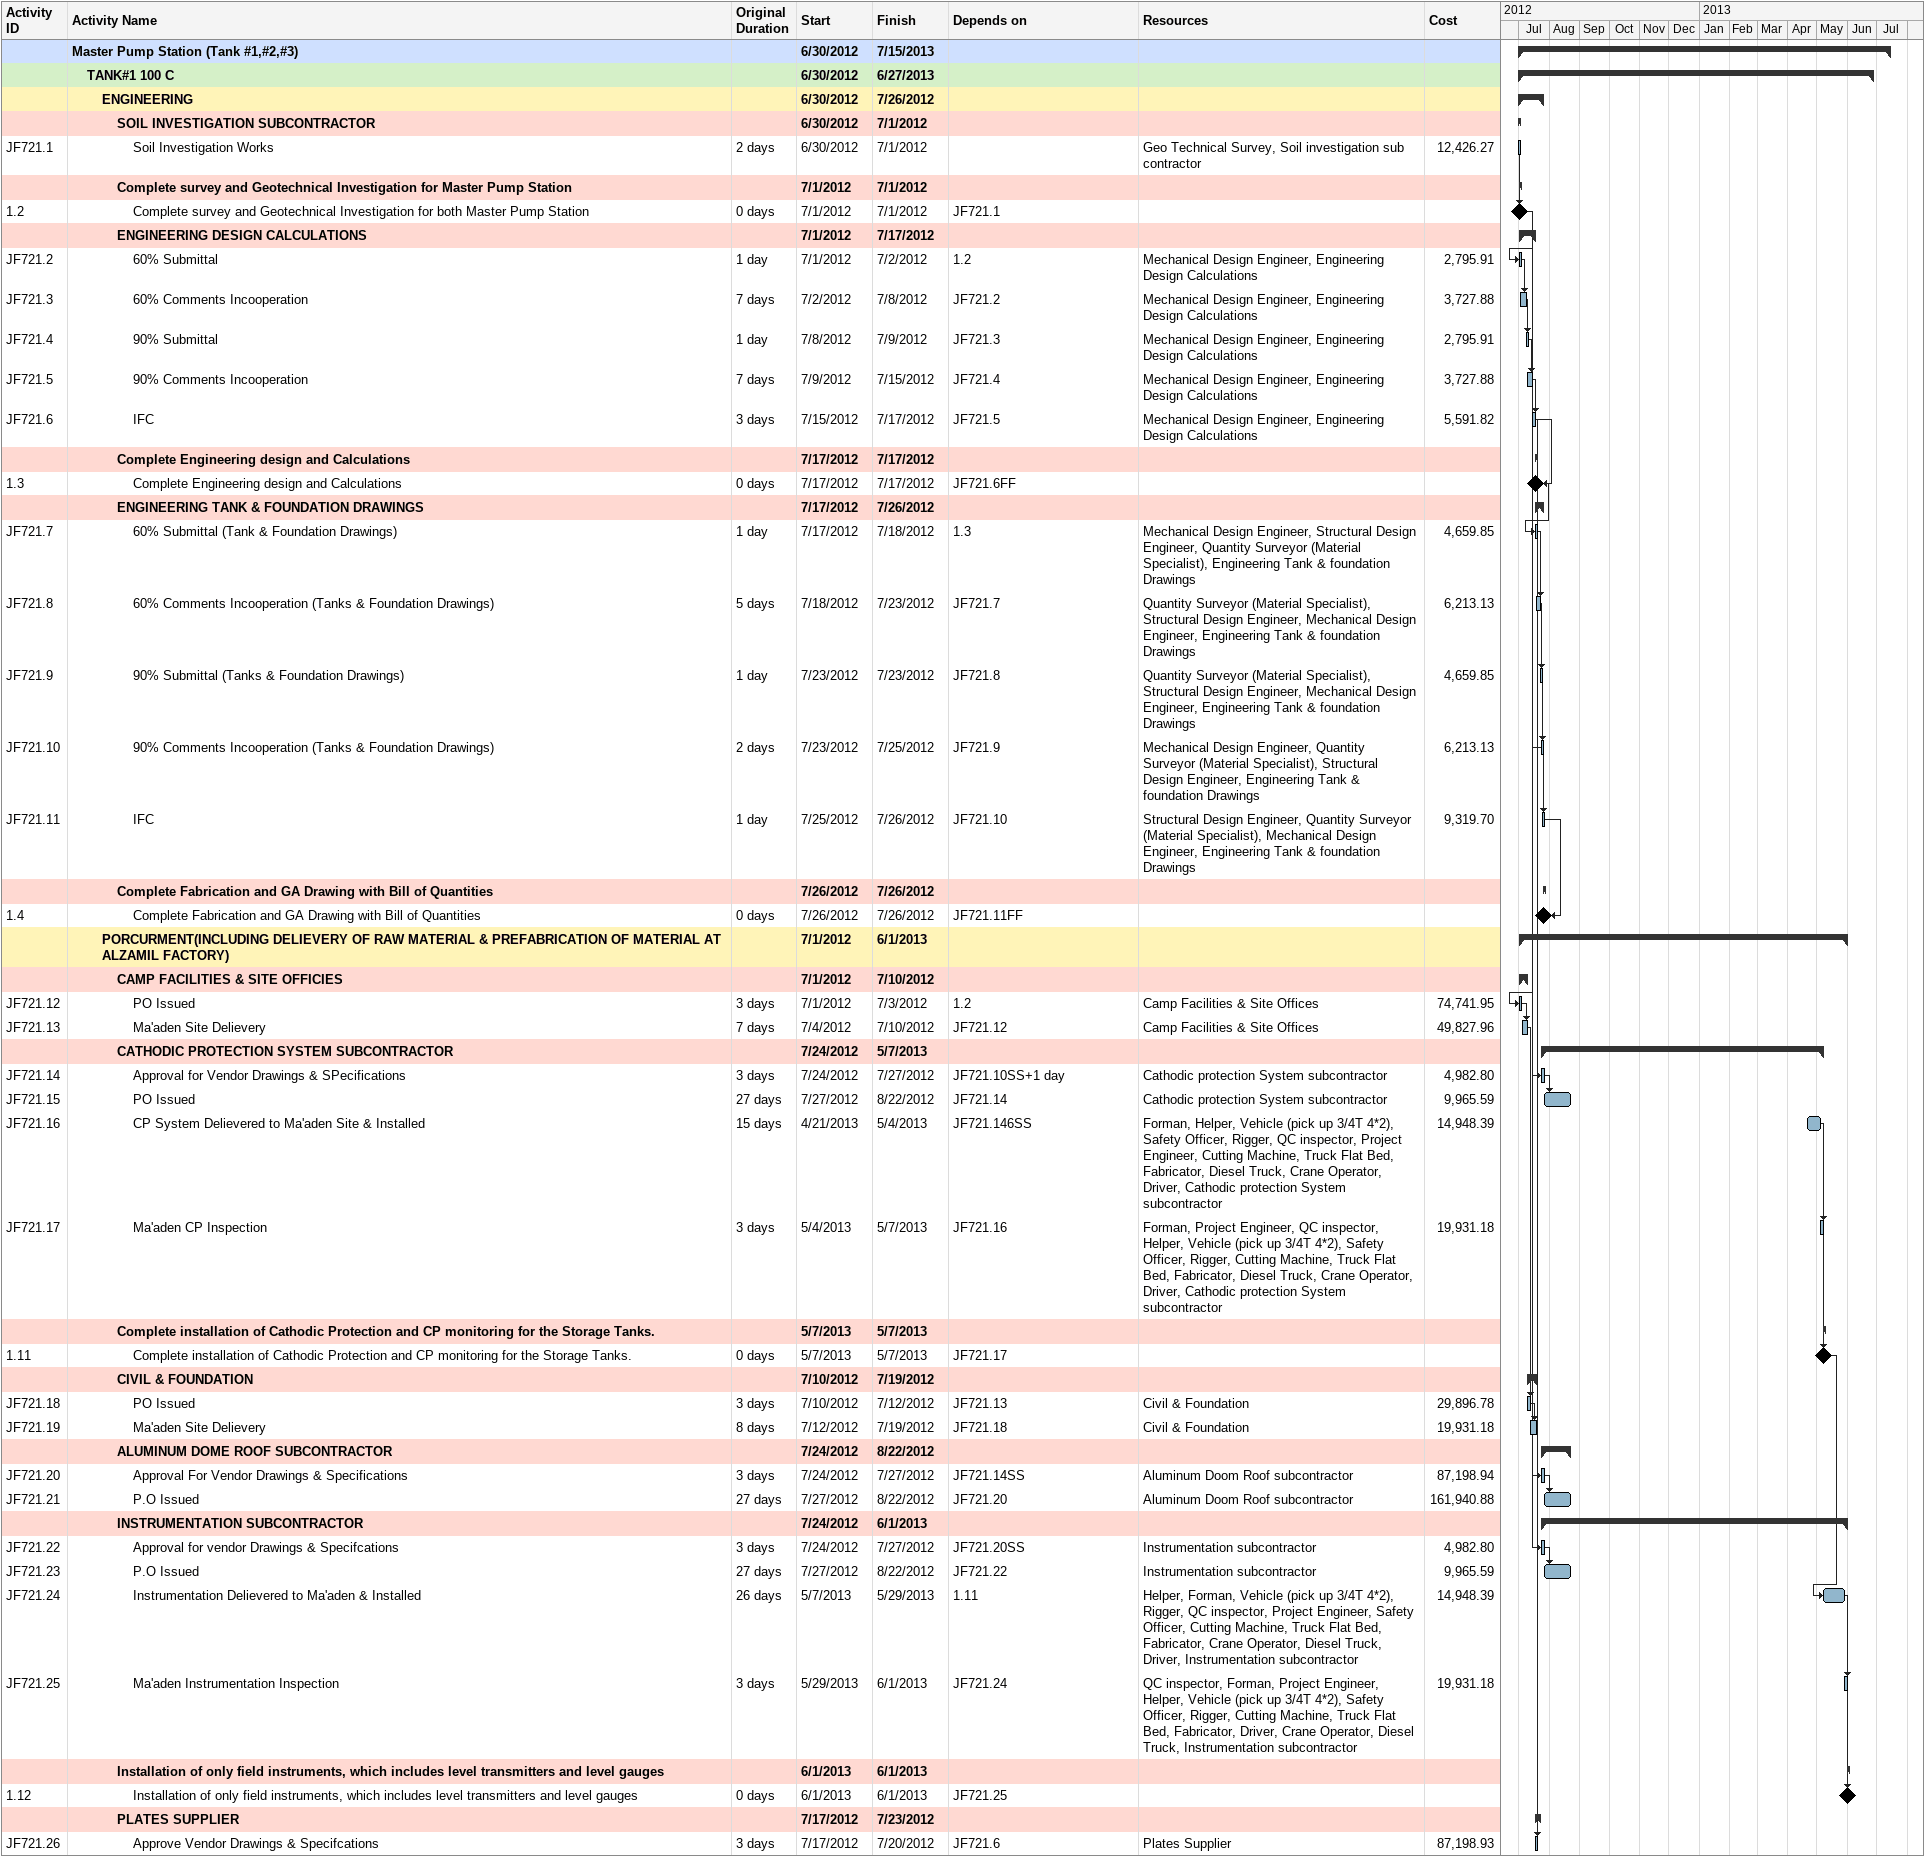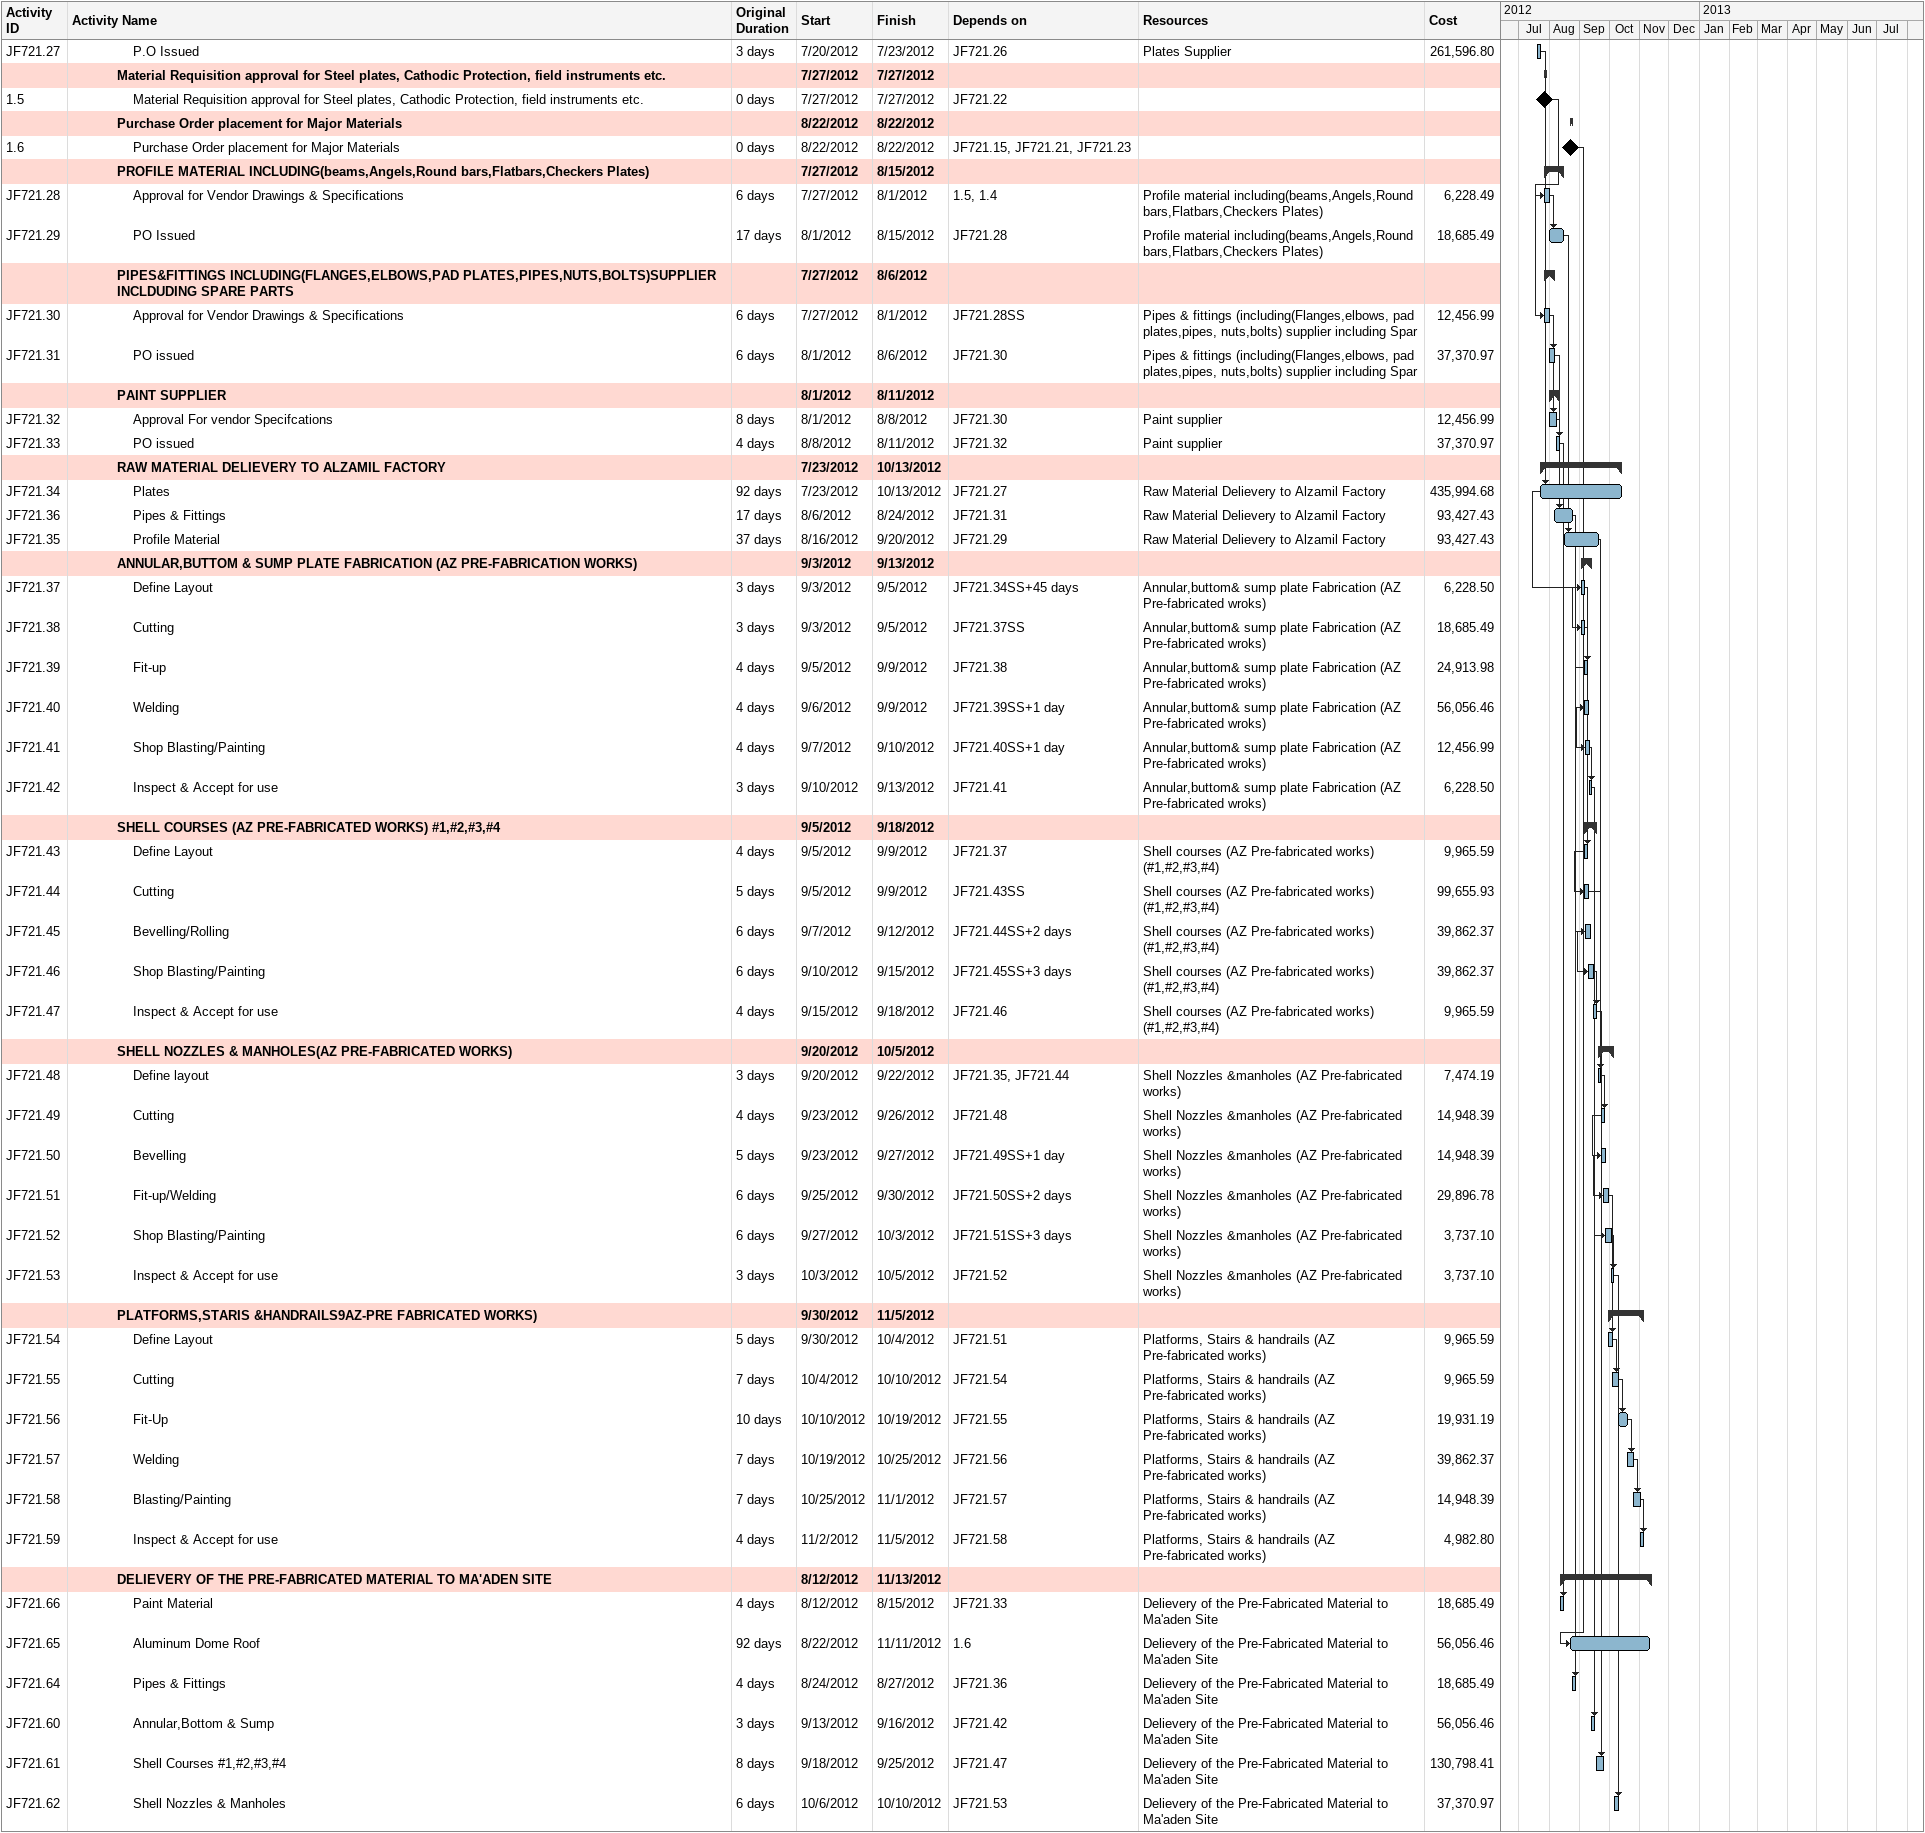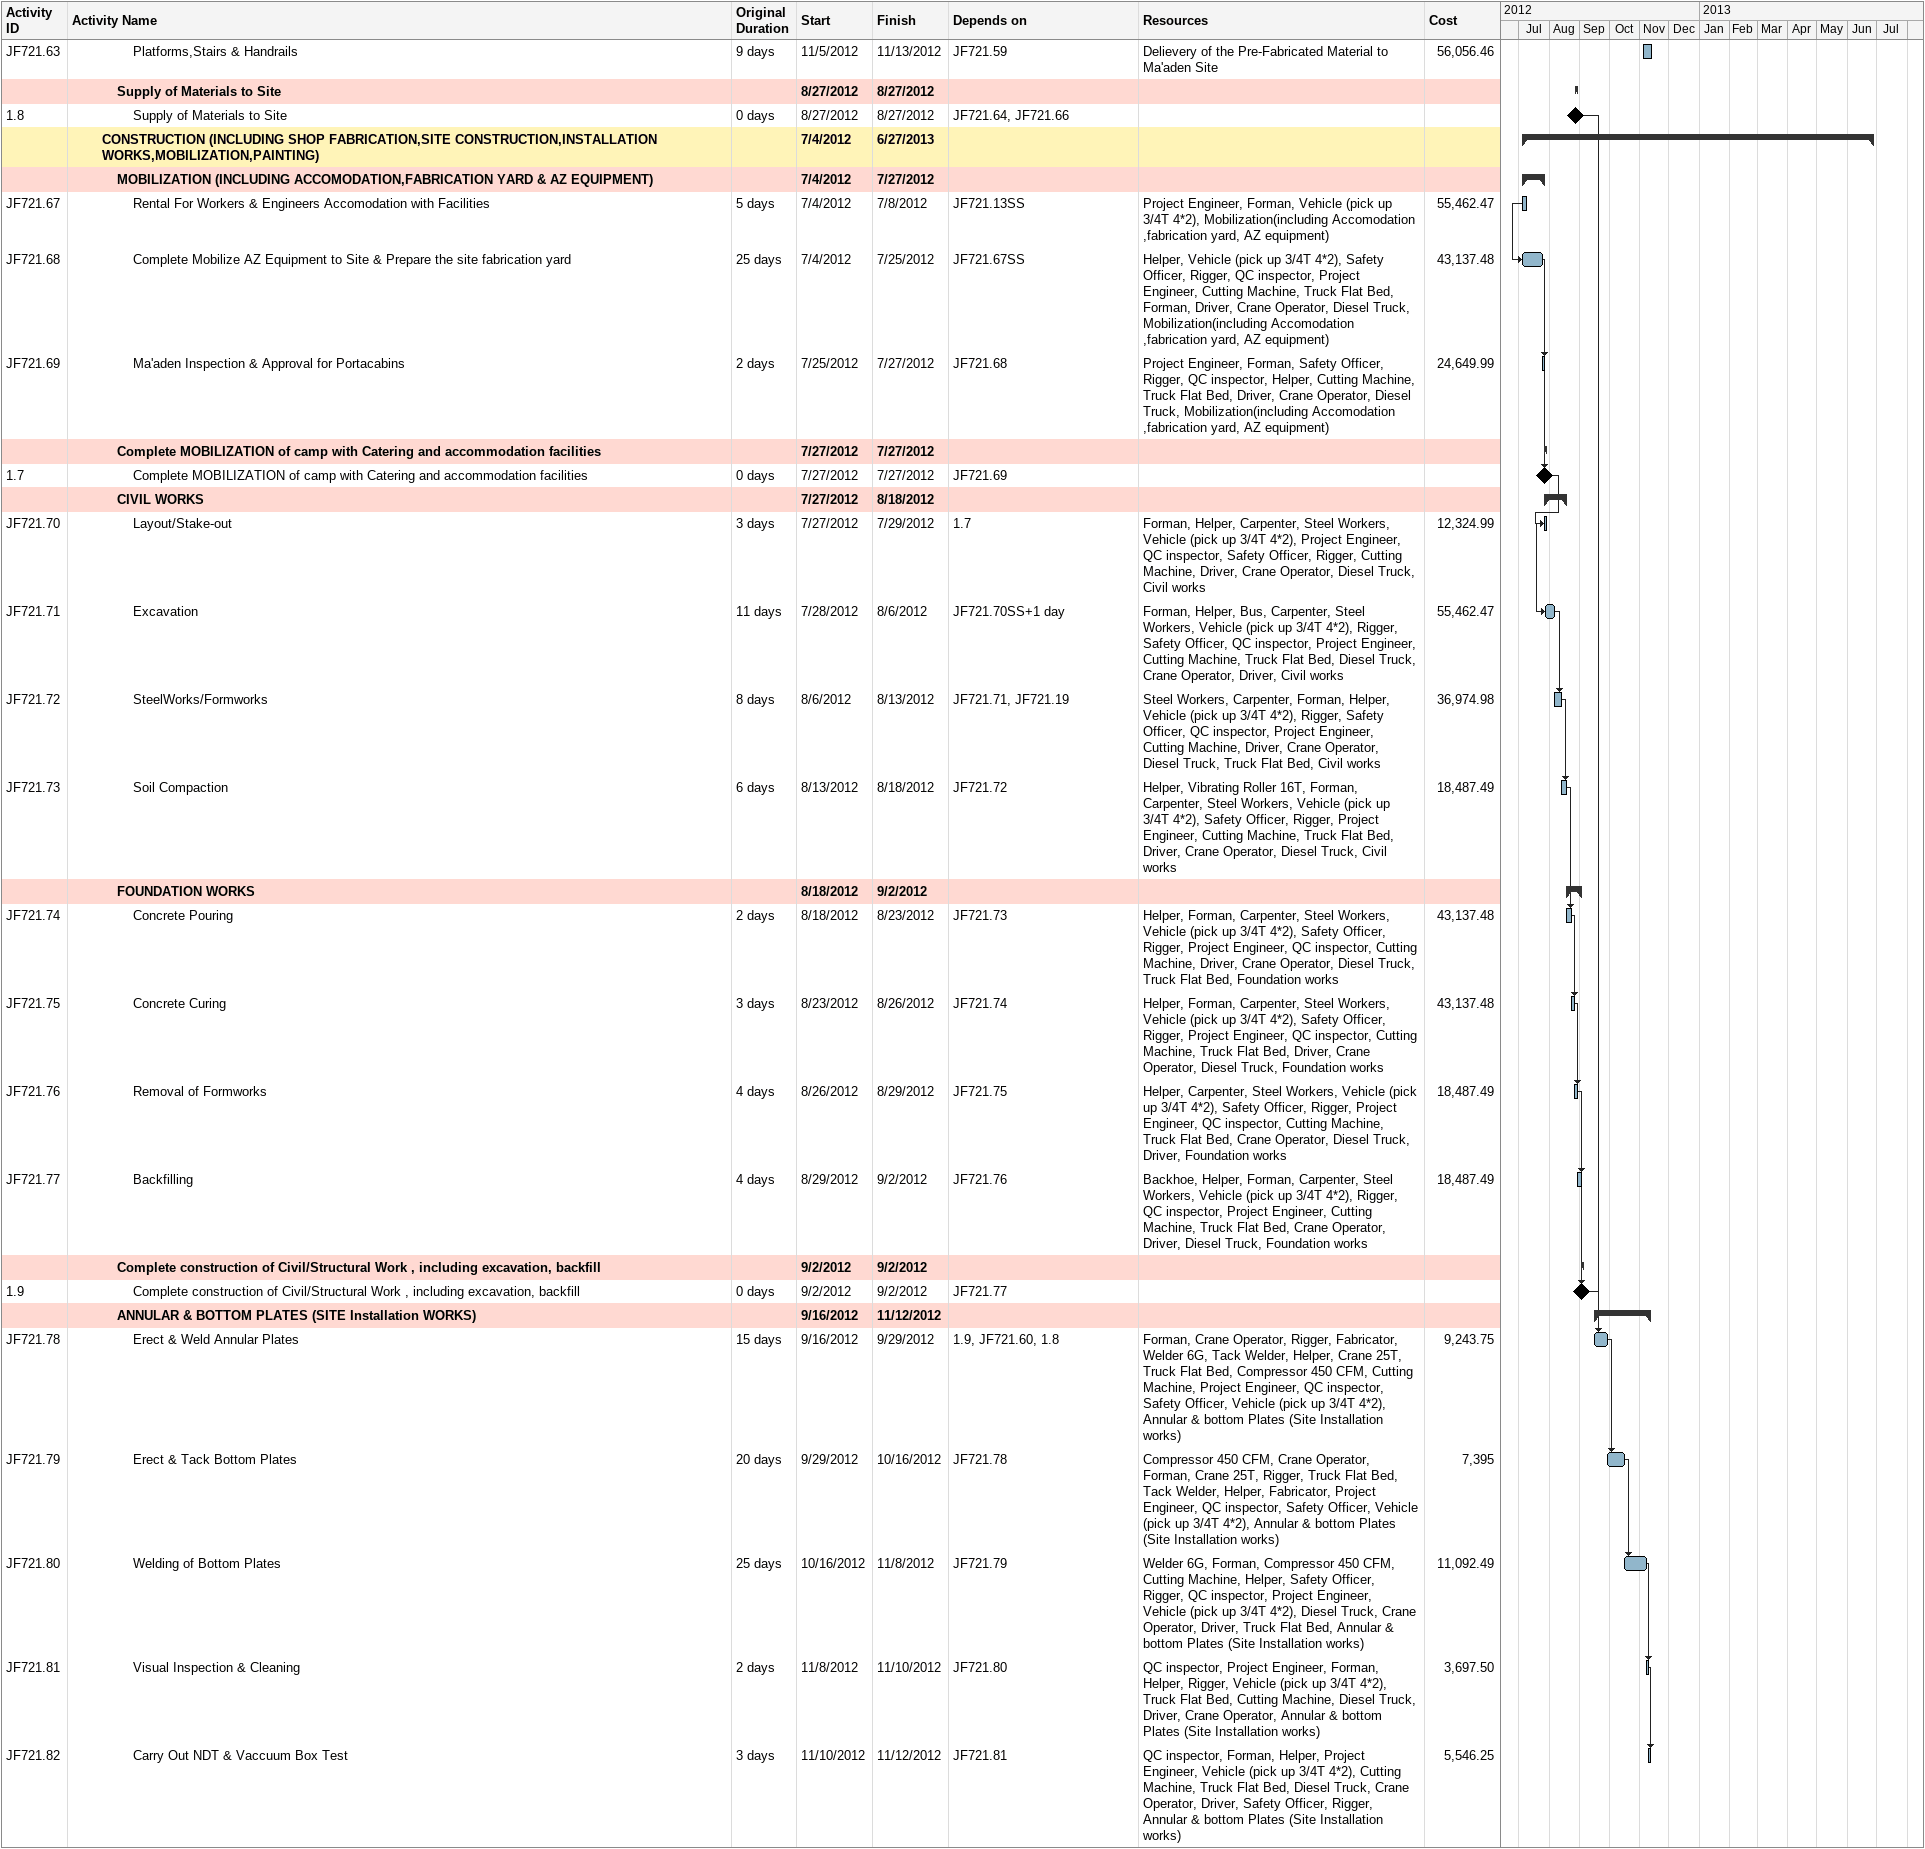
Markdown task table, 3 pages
| ID | Level | Task | Original duration | Start | Finish | Predecessors | Resources | Cost |
|---|---|---|---|---|---|---|---|---|
|  | 1 | **Master Pump Station (Tank #1,#2,#3)** |  | 2012-06-30 | 2013-07-15 |  |  |  |
|  | 2 | **TANK#1 100 C** |  | 2012-06-30 | 2013-06-27 |  |  |  |
|  | 3 | **ENGINEERING** |  | 2012-06-30 | 2012-07-26 |  |  |  |
|  | 4 | **SOIL INVESTIGATION SUBCONTRACTOR** |  | 2012-06-30 | 2012-07-01 |  |  |  |
| JF721.1 | 5 | Soil Investigation Works | 2d | 2012-06-30 | 2012-07-01 |  | Geo Technical Survey, Soil investigation sub contractor | 12426.27 |
|  | 4 | **Complete survey and Geotechnical Investigation for Master Pump Station** |  | 2012-07-01 | 2012-07-01 |  |  |  |
| 1.2 | 5 | Complete survey and Geotechnical Investigation for both Master Pump Station | 0d | 2012-07-01 | 2012-07-01 | JF721.1 |  |  |
|  | 4 | **ENGINEERING DESIGN CALCULATIONS** |  | 2012-07-01 | 2012-07-17 |  |  |  |
| JF721.2 | 5 | 60% Submittal | 1d | 2012-07-01 | 2012-07-02 | 1.2 | Mechanical Design Engineer, Engineering Design Calculations | 2795.91 |
| JF721.3 | 5 | 60% Comments Incooperation | 7d | 2012-07-02 | 2012-07-08 | JF721.2 | Mechanical Design Engineer, Engineering Design Calculations | 3727.88 |
| JF721.4 | 5 | 90% Submittal | 1d | 2012-07-08 | 2012-07-09 | JF721.3 | Mechanical Design Engineer, Engineering Design Calculations | 2795.91 |
| JF721.5 | 5 | 90% Comments Incooperation | 7d | 2012-07-09 | 2012-07-15 | JF721.4 | Mechanical Design Engineer, Engineering Design Calculations | 3727.88 |
| JF721.6 | 5 | IFC | 3d | 2012-07-15 | 2012-07-17 | JF721.5 | Mechanical Design Engineer, Engineering Design Calculations | 5591.82 |
|  | 4 | **Complete Engineering design and Calculations** |  | 2012-07-17 | 2012-07-17 |  |  |  |
| 1.3 | 5 | Complete Engineering design and Calculations | 0d | 2012-07-17 | 2012-07-17 | JF721.6FF |  |  |
|  | 4 | **ENGINEERING TANK & FOUNDATION DRAWINGS** |  | 2012-07-17 | 2012-07-26 |  |  |  |
| JF721.7 | 5 | 60% Submittal (Tank & Foundation Drawings) | 1d | 2012-07-17 | 2012-07-18 | 1.3 | Mechanical Design Engineer, Structural Design Engineer, Quantity Surveyor (Material Specialist), Engineering Tank & foundation Drawings | 4659.85 |
| JF721.8 | 5 | 60% Comments Incooperation (Tanks & Foundation Drawings) | 5d | 2012-07-18 | 2012-07-23 | JF721.7 | Quantity Surveyor (Material Specialist), Structural Design Engineer, Mechanical Design Engineer, Engineering Tank & foundation Drawings | 6213.13 |
| JF721.9 | 5 | 90% Submittal (Tanks & Foundation Drawings) | 1d | 2012-07-23 | 2012-07-23 | JF721.8 | Quantity Surveyor (Material Specialist), Structural Design Engineer, Mechanical Design Engineer, Engineering Tank & foundation Drawings | 4659.85 |
| JF721.10 | 5 | 90% Comments Incooperation (Tanks & Foundation Drawings) | 2d | 2012-07-23 | 2012-07-25 | JF721.9 | Mechanical Design Engineer, Quantity Surveyor (Material Specialist), Structural Design Engineer, Engineering Tank & foundation Drawings | 6213.13 |
| JF721.11 | 5 | IFC | 1d | 2012-07-25 | 2012-07-26 | JF721.10 | Structural Design Engineer, Quantity Surveyor (Material Specialist), Mechanical Design Engineer, Engineering Tank & foundation Drawings | 9319.70 |
|  | 4 | **Complete Fabrication and GA Drawing with Bill of Quantities** |  | 2012-07-26 | 2012-07-26 |  |  |  |
| 1.4 | 5 | Complete Fabrication and GA Drawing with Bill of Quantities | 0d | 2012-07-26 | 2012-07-26 | JF721.11FF |  |  |
|  | 3 | **PORCURMENT(INCLUDING DELIEVERY OF RAW MATERIAL & PREFABRICATION OF MATERIAL AT ALZAMIL FACTORY)** |  | 2012-07-01 | 2013-06-01 |  |  |  |
|  | 4 | **CAMP FACILITIES & SITE OFFICIES** |  | 2012-07-01 | 2012-07-10 |  |  |  |
| JF721.12 | 5 | PO Issued | 3d | 2012-07-01 | 2012-07-03 | 1.2 | Camp Facilities & Site Offices | 74741.95 |
| JF721.13 | 5 | Ma'aden Site Delievery | 7d | 2012-07-04 | 2012-07-10 | JF721.12 | Camp Facilities & Site Offices | 49827.96 |
|  | 4 | **CATHODIC PROTECTION SYSTEM SUBCONTRACTOR** |  | 2012-07-24 | 2013-05-07 |  |  |  |
| JF721.14 | 5 | Approval for Vendor Drawings & SPecifications | 3d | 2012-07-24 | 2012-07-27 | JF721.10SS+1d | Cathodic protection System subcontractor | 4982.80 |
| JF721.15 | 5 | PO Issued | 27d | 2012-07-27 | 2012-08-22 | JF721.14 | Cathodic protection System subcontractor | 9965.59 |
| JF721.16 | 5 | CP System Delievered to Ma'aden Site & Installed | 15d | 2013-04-21 | 2013-05-04 | JF721.146SS | Forman, Helper, Vehicle (pick up 3/4T 4*2), Safety Officer, Rigger, QC inspector, Project Engineer, Cutting Machine, Truck Flat Bed, Fabricator, Diesel Truck, Crane Operator, Driver, Cathodic protection System subcontractor | 14948.39 |
| JF721.17 | 5 | Ma'aden CP Inspection | 3d | 2013-05-04 | 2013-05-07 | JF721.16 | Forman, Project Engineer, QC inspector, Helper, Vehicle (pick up 3/4T 4*2), Safety Officer, Rigger, Cutting Machine, Truck Flat Bed, Fabricator, Diesel Truck, Crane Operator, Driver, Cathodic protection System subcontractor | 19931.18 |
|  | 4 | **Complete installation of Cathodic Protection and CP monitoring for the Storage Tanks.** |  | 2013-05-07 | 2013-05-07 |  |  |  |
| 1.11 | 5 | Complete installation of Cathodic Protection and CP monitoring for the Storage Tanks. | 0d | 2013-05-07 | 2013-05-07 | JF721.17 |  |  |
|  | 4 | **CIVIL & FOUNDATION** |  | 2012-07-10 | 2012-07-19 |  |  |  |
| JF721.18 | 5 | PO Issued | 3d | 2012-07-10 | 2012-07-12 | JF721.13 | Civil & Foundation | 29896.78 |
| JF721.19 | 5 | Ma'aden Site Delievery | 8d | 2012-07-12 | 2012-07-19 | JF721.18 | Civil & Foundation | 19931.18 |
|  | 4 | **ALUMINUM DOME ROOF SUBCONTRACTOR** |  | 2012-07-24 | 2012-08-22 |  |  |  |
| JF721.20 | 5 | Approval For Vendor Drawings & Specifications | 3d | 2012-07-24 | 2012-07-27 | JF721.14SS | Aluminum Doom Roof subcontractor | 87198.94 |
| JF721.21 | 5 | P.O Issued | 27d | 2012-07-27 | 2012-08-22 | JF721.20 | Aluminum Doom Roof subcontractor | 161940.88 |
|  | 4 | **INSTRUMENTATION SUBCONTRACTOR** |  | 2012-07-24 | 2013-06-01 |  |  |  |
| JF721.22 | 5 | Approval for vendor Drawings & Specifcations | 3d | 2012-07-24 | 2012-07-27 | JF721.20SS | Instrumentation subcontractor | 4982.80 |
| JF721.23 | 5 | P.O Issued | 27d | 2012-07-27 | 2012-08-22 | JF721.22 | Instrumentation subcontractor | 9965.59 |
| JF721.24 | 5 | Instrumentation Delievered to Ma'aden & Installed | 26d | 2013-05-07 | 2013-05-29 | 1.11 | Helper, Forman, Vehicle (pick up 3/4T 4*2), Rigger, QC inspector, Project Engineer, Safety Officer, Cutting Machine, Truck Flat Bed, Fabricator, Crane Operator, Diesel Truck, Driver, Instrumentation subcontractor | 14948.39 |
| JF721.25 | 5 | Ma'aden Instrumentation Inspection | 3d | 2013-05-29 | 2013-06-01 | JF721.24 | QC inspector, Forman, Project Engineer, Helper, Vehicle (pick up 3/4T 4*2), Safety Officer, Rigger, Cutting Machine, Truck Flat Bed, Fabricator, Driver, Crane Operator, Diesel Truck, Instrumentation subcontractor | 19931.18 |
|  | 4 | **Installation of only field instruments, which includes level transmitters and level gauges** |  | 2013-06-01 | 2013-06-01 |  |  |  |
| 1.12 | 5 | Installation of only field instruments, which includes level transmitters and level gauges | 0d | 2013-06-01 | 2013-06-01 | JF721.25 |  |  |
|  | 4 | **PLATES SUPPLIER** |  | 2012-07-17 | 2012-07-23 |  |  |  |
| JF721.26 | 5 | Approve Vendor Drawings & Specifcations | 3d | 2012-07-17 | 2012-07-20 | JF721.6 | Plates Supplier | 87198.93 |
| JF721.27 | 5 | P.O Issued | 3d | 2012-07-20 | 2012-07-23 | JF721.26 | Plates Supplier | 261596.80 |
|  | 4 | **Material Requisition approval for Steel plates, Cathodic Protection, field instruments etc.** |  | 2012-07-27 | 2012-07-27 |  |  |  |
| 1.5 | 5 | Material Requisition approval for Steel plates, Cathodic Protection, field instruments etc. | 0d | 2012-07-27 | 2012-07-27 | JF721.22 |  |  |
|  | 4 | **Purchase Order placement for Major Materials** |  | 2012-08-22 | 2012-08-22 |  |  |  |
| 1.6 | 5 | Purchase Order placement for Major Materials | 0d | 2012-08-22 | 2012-08-22 | JF721.15, JF721.21, JF721.23 |  |  |
|  | 4 | **PROFILE MATERIAL INCLUDING(beams,Angels,Round bars,Flatbars,Checkers Plates)** |  | 2012-07-27 | 2012-08-15 |  |  |  |
| JF721.28 | 5 | Approval for Vendor Drawings & Specifications | 6d | 2012-07-27 | 2012-08-01 | 1.5, 1.4 | Profile material including(beams,Angels,Round bars,Flatbars,Checkers Plates) | 6228.49 |
| JF721.29 | 5 | PO Issued | 17d | 2012-08-01 | 2012-08-15 | JF721.28 | Profile material including(beams,Angels,Round bars,Flatbars,Checkers Plates) | 18685.49 |
|  | 4 | **PIPES&FITTINGS INCLUDING(FLANGES,ELBOWS,PAD PLATES,PIPES,NUTS,BOLTS)SUPPLIER INCLDUDING SPARE PARTS** |  | 2012-07-27 | 2012-08-06 |  |  |  |
| JF721.30 | 5 | Approval for Vendor Drawings & Specifications | 6d | 2012-07-27 | 2012-08-01 | JF721.28SS | Pipes & fittings (including(Flanges,elbows, pad plates,pipes, nuts,bolts) supplier including Spar | 12456.99 |
| JF721.31 | 5 | PO issued | 6d | 2012-08-01 | 2012-08-06 | JF721.30 | Pipes & fittings (including(Flanges,elbows, pad plates,pipes, nuts,bolts) supplier including Spar | 37370.97 |
|  | 4 | **PAINT SUPPLIER** |  | 2012-08-01 | 2012-08-11 |  |  |  |
| JF721.32 | 5 | Approval For vendor Specifcations | 8d | 2012-08-01 | 2012-08-08 | JF721.30 | Paint supplier | 12456.99 |
| JF721.33 | 5 | PO issued | 4d | 2012-08-08 | 2012-08-11 | JF721.32 | Paint supplier | 37370.97 |
|  | 4 | **RAW MATERIAL DELIEVERY TO ALZAMIL FACTORY** |  | 2012-07-23 | 2012-10-13 |  |  |  |
| JF721.34 | 5 | Plates | 92d | 2012-07-23 | 2012-10-13 | JF721.27 | Raw Material Delievery to Alzamil Factory | 435994.68 |
| JF721.36 | 5 | Pipes & Fittings | 17d | 2012-08-06 | 2012-08-24 | JF721.31 | Raw Material Delievery to Alzamil Factory | 93427.43 |
| JF721.35 | 5 | Profile Material | 37d | 2012-08-16 | 2012-09-20 | JF721.29 | Raw Material Delievery to Alzamil Factory | 93427.43 |
|  | 4 | **ANNULAR,BUTTOM & SUMP PLATE FABRICATION (AZ PRE-FABRICATION WORKS)** |  | 2012-09-03 | 2012-09-13 |  |  |  |
| JF721.37 | 5 | Define Layout | 3d | 2012-09-03 | 2012-09-05 | JF721.34SS+45d | Annular,buttom& sump plate Fabrication (AZ Pre-fabricated wroks) | 6228.50 |
| JF721.38 | 5 | Cutting | 3d | 2012-09-03 | 2012-09-05 | JF721.37SS | Annular,buttom& sump plate Fabrication (AZ Pre-fabricated wroks) | 18685.49 |
| JF721.39 | 5 | Fit-up | 4d | 2012-09-05 | 2012-09-09 | JF721.38 | Annular,buttom& sump plate Fabrication (AZ Pre-fabricated wroks) | 24913.98 |
| JF721.40 | 5 | Welding | 4d | 2012-09-06 | 2012-09-09 | JF721.39SS+1d | Annular,buttom& sump plate Fabrication (AZ Pre-fabricated wroks) | 56056.46 |
| JF721.41 | 5 | Shop Blasting/Painting | 4d | 2012-09-07 | 2012-09-10 | JF721.40SS+1d | Annular,buttom& sump plate Fabrication (AZ Pre-fabricated wroks) | 12456.99 |
| JF721.42 | 5 | Inspect & Accept for use | 3d | 2012-09-10 | 2012-09-13 | JF721.41 | Annular,buttom& sump plate Fabrication (AZ Pre-fabricated wroks) | 6228.50 |
|  | 4 | **SHELL COURSES (AZ PRE-FABRICATED WORKS) #1,#2,#3,#4** |  | 2012-09-05 | 2012-09-18 |  |  |  |
| JF721.43 | 5 | Define Layout | 4d | 2012-09-05 | 2012-09-09 | JF721.37 | Shell courses (AZ Pre-fabricated works) (#1,#2,#3,#4) | 9965.59 |
| JF721.44 | 5 | Cutting | 5d | 2012-09-05 | 2012-09-09 | JF721.43SS | Shell courses (AZ Pre-fabricated works) (#1,#2,#3,#4) | 99655.93 |
| JF721.45 | 5 | Bevelling/Rolling | 6d | 2012-09-07 | 2012-09-12 | JF721.44SS+2d | Shell courses (AZ Pre-fabricated works) (#1,#2,#3,#4) | 39862.37 |
| JF721.46 | 5 | Shop Blasting/Painting | 6d | 2012-09-10 | 2012-09-15 | JF721.45SS+3d | Shell courses (AZ Pre-fabricated works) (#1,#2,#3,#4) | 39862.37 |
| JF721.47 | 5 | Inspect & Accept for use | 4d | 2012-09-15 | 2012-09-18 | JF721.46 | Shell courses (AZ Pre-fabricated works) (#1,#2,#3,#4) | 9965.59 |
|  | 4 | **SHELL NOZZLES & MANHOLES(AZ PRE-FABRICATED WORKS)** |  | 2012-09-20 | 2012-10-05 |  |  |  |
| JF721.48 | 5 | Define layout | 3d | 2012-09-20 | 2012-09-22 | JF721.35, JF721.44 | Shell Nozzles &manholes (AZ Pre-fabricated works) | 7474.19 |
| JF721.49 | 5 | Cutting | 4d | 2012-09-23 | 2012-09-26 | JF721.48 | Shell Nozzles &manholes (AZ Pre-fabricated works) | 14948.39 |
| JF721.50 | 5 | Bevelling | 5d | 2012-09-23 | 2012-09-27 | JF721.49SS+1d | Shell Nozzles &manholes (AZ Pre-fabricated works) | 14948.39 |
| JF721.51 | 5 | Fit-up/Welding | 6d | 2012-09-25 | 2012-09-30 | JF721.50SS+2d | Shell Nozzles &manholes (AZ Pre-fabricated works) | 29896.78 |
| JF721.52 | 5 | Shop Blasting/Painting | 6d | 2012-09-27 | 2012-10-03 | JF721.51SS+3d | Shell Nozzles &manholes (AZ Pre-fabricated works) | 3737.10 |
| JF721.53 | 5 | Inspect & Accept for use | 3d | 2012-10-03 | 2012-10-05 | JF721.52 | Shell Nozzles &manholes (AZ Pre-fabricated works) | 3737.10 |
|  | 4 | **PLATFORMS,STARIS &HANDRAILS9AZ-PRE FABRICATED WORKS)** |  | 2012-09-30 | 2012-11-05 |  |  |  |
| JF721.54 | 5 | Define Layout | 5d | 2012-09-30 | 2012-10-04 | JF721.51 | Platforms, Stairs & handrails (AZ Pre-fabricated works) | 9965.59 |
| JF721.55 | 5 | Cutting | 7d | 2012-10-04 | 2012-10-10 | JF721.54 | Platforms, Stairs & handrails (AZ Pre-fabricated works) | 9965.59 |
| JF721.56 | 5 | Fit-Up | 10d | 2012-10-10 | 2012-10-19 | JF721.55 | Platforms, Stairs & handrails (AZ Pre-fabricated works) | 19931.19 |
| JF721.57 | 5 | Welding | 7d | 2012-10-19 | 2012-10-25 | JF721.56 | Platforms, Stairs & handrails (AZ Pre-fabricated works) | 39862.37 |
| JF721.58 | 5 | Blasting/Painting | 7d | 2012-10-25 | 2012-11-01 | JF721.57 | Platforms, Stairs & handrails (AZ Pre-fabricated works) | 14948.39 |
| JF721.59 | 5 | Inspect & Accept for use | 4d | 2012-11-02 | 2012-11-05 | JF721.58 | Platforms, Stairs & handrails (AZ Pre-fabricated works) | 4982.80 |
|  | 4 | **DELIEVERY OF THE PRE-FABRICATED MATERIAL TO MA'ADEN SITE** |  | 2012-08-12 | 2012-11-13 |  |  |  |
| JF721.66 | 5 | Paint Material | 4d | 2012-08-12 | 2012-08-15 | JF721.33 | Delievery of the Pre-Fabricated Material to Ma'aden Site | 18685.49 |
| JF721.65 | 5 | Aluminum Dome Roof | 92d | 2012-08-22 | 2012-11-11 | 1.6 | Delievery of the Pre-Fabricated Material to Ma'aden Site | 56056.46 |
| JF721.64 | 5 | Pipes & Fittings | 4d | 2012-08-24 | 2012-08-27 | JF721.36 | Delievery of the Pre-Fabricated Material to Ma'aden Site | 18685.49 |
| JF721.60 | 5 | Annular,Bottom & Sump | 3d | 2012-09-13 | 2012-09-16 | JF721.42 | Delievery of the Pre-Fabricated Material to Ma'aden Site | 56056.46 |
| JF721.61 | 5 | Shell Courses #1,#2,#3,#4 | 8d | 2012-09-18 | 2012-09-25 | JF721.47 | Delievery of the Pre-Fabricated Material to Ma'aden Site | 130798.41 |
| JF721.62 | 5 | Shell Nozzles & Manholes | 6d | 2012-10-06 | 2012-10-10 | JF721.53 | Delievery of the Pre-Fabricated Material to Ma'aden Site | 37370.97 |
| JF721.63 | 5 | Platforms,Stairs & Handrails | 9d | 2012-11-05 | 2012-11-13 | JF721.59 | Delievery of the Pre-Fabricated Material to Ma'aden Site | 56056.46 |
|  | 4 | **Supply of Materials to Site** |  | 2012-08-27 | 2012-08-27 |  |  |  |
| 1.8 | 5 | Supply of Materials to Site | 0d | 2012-08-27 | 2012-08-27 | JF721.64, JF721.66 |  |  |
|  | 3 | **CONSTRUCTION (INCLUDING SHOP FABRICATION,SITE CONSTRUCTION,INSTALLATION WORKS,MOBILIZATION,PAINTING)** |  | 2012-07-04 | 2013-06-27 |  |  |  |
|  | 4 | **MOBILIZATION (INCLUDING ACCOMODATION,FABRICATION YARD & AZ EQUIPMENT)** |  | 2012-07-04 | 2012-07-27 |  |  |  |
| JF721.67 | 5 | Rental For Workers & Engineers Accomodation with Facilities | 5d | 2012-07-04 | 2012-07-08 | JF721.13SS | Project Engineer, Forman, Vehicle (pick up 3/4T 4*2), Mobilization(including Accomodation ,fabrication yard, AZ equipment) | 55462.47 |
| JF721.68 | 5 | Complete Mobilize AZ Equipment to Site & Prepare the site fabrication yard | 25d | 2012-07-04 | 2012-07-25 | JF721.67SS | Helper, Vehicle (pick up 3/4T 4*2), Safety Officer, Rigger, QC inspector, Project Engineer, Cutting Machine, Truck Flat Bed, Forman, Driver, Crane Operator, Diesel Truck, Mobilization(including Accomodation ,fabrication yard, AZ equipment) | 43137.48 |
| JF721.69 | 5 | Ma'aden Inspection & Approval for Portacabins | 2d | 2012-07-25 | 2012-07-27 | JF721.68 | Project Engineer, Forman, Safety Officer, Rigger, QC inspector, Helper, Cutting Machine, Truck Flat Bed, Driver, Crane Operator, Diesel Truck, Mobilization(including Accomodation ,fabrication yard, AZ equipment) | 24649.99 |
|  | 4 | **Complete MOBILIZATION of camp with Catering and accommodation facilities** |  | 2012-07-27 | 2012-07-27 |  |  |  |
| 1.7 | 5 | Complete MOBILIZATION of camp with Catering and accommodation facilities | 0d | 2012-07-27 | 2012-07-27 | JF721.69 |  |  |
|  | 4 | **CIVIL WORKS** |  | 2012-07-27 | 2012-08-18 |  |  |  |
| JF721.70 | 5 | Layout/Stake-out | 3d | 2012-07-27 | 2012-07-29 | 1.7 | Forman, Helper, Carpenter, Steel Workers, Vehicle (pick up 3/4T 4*2), Project Engineer, QC inspector, Safety Officer, Rigger, Cutting Machine, Driver, Crane Operator, Diesel Truck, Civil works | 12324.99 |
| JF721.71 | 5 | Excavation | 11d | 2012-07-28 | 2012-08-06 | JF721.70SS+1d | Forman, Helper, Bus, Carpenter, Steel Workers, Vehicle (pick up 3/4T 4*2), Rigger, Safety Officer, QC inspector, Project Engineer, Cutting Machine, Truck Flat Bed, Diesel Truck, Crane Operator, Driver, Civil works | 55462.47 |
| JF721.72 | 5 | SteelWorks/Formworks | 8d | 2012-08-06 | 2012-08-13 | JF721.71, JF721.19 | Steel Workers, Carpenter, Forman, Helper, Vehicle (pick up 3/4T 4*2), Rigger, Safety Officer, QC inspector, Project Engineer, Cutting Machine, Driver, Crane Operator, Diesel Truck, Truck Flat Bed, Civil works | 36974.98 |
| JF721.73 | 5 | Soil Compaction | 6d | 2012-08-13 | 2012-08-18 | JF721.72 | Helper, Vibrating Roller 16T, Forman, Carpenter, Steel Workers, Vehicle (pick up 3/4T 4*2), Safety Officer, Rigger, Project Engineer, Cutting Machine, Truck Flat Bed, Driver, Crane Operator, Diesel Truck, Civil works | 18487.49 |
|  | 4 | **FOUNDATION WORKS** |  | 2012-08-18 | 2012-09-02 |  |  |  |
| JF721.74 | 5 | Concrete Pouring | 2d | 2012-08-18 | 2012-08-23 | JF721.73 | Helper, Forman, Carpenter, Steel Workers, Vehicle (pick up 3/4T 4*2), Safety Officer, Rigger, Project Engineer, QC inspector, Cutting Machine, Driver, Crane Operator, Diesel Truck, Truck Flat Bed, Foundation works | 43137.48 |
| JF721.75 | 5 | Concrete Curing | 3d | 2012-08-23 | 2012-08-26 | JF721.74 | Helper, Forman, Carpenter, Steel Workers, Vehicle (pick up 3/4T 4*2), Safety Officer, Rigger, Project Engineer, QC inspector, Cutting Machine, Truck Flat Bed, Driver, Crane Operator, Diesel Truck, Foundation works | 43137.48 |
| JF721.76 | 5 | Removal of Formworks | 4d | 2012-08-26 | 2012-08-29 | JF721.75 | Helper, Carpenter, Steel Workers, Vehicle (pick up 3/4T 4*2), Safety Officer, Rigger, Project Engineer, QC inspector, Cutting Machine, Truck Flat Bed, Crane Operator, Diesel Truck, Driver, Foundation works | 18487.49 |
| JF721.77 | 5 | Backfilling | 4d | 2012-08-29 | 2012-09-02 | JF721.76 | Backhoe, Helper, Forman, Carpenter, Steel Workers, Vehicle (pick up 3/4T 4*2), Rigger, QC inspector, Project Engineer, Cutting Machine, Truck Flat Bed, Crane Operator, Driver, Diesel Truck, Foundation works | 18487.49 |
|  | 4 | **Complete construction of Civil/Structural Work , including excavation, backfill** |  | 2012-09-02 | 2012-09-02 |  |  |  |
| 1.9 | 5 | Complete construction of Civil/Structural Work , including excavation, backfill | 0d | 2012-09-02 | 2012-09-02 | JF721.77 |  |  |
|  | 4 | **ANNULAR & BOTTOM PLATES (SITE Installation WORKS)** |  | 2012-09-16 | 2012-11-12 |  |  |  |
| JF721.78 | 5 | Erect & Weld Annular Plates | 15d | 2012-09-16 | 2012-09-29 | 1.9, JF721.60, 1.8 | Forman, Crane Operator, Rigger, Fabricator, Welder 6G, Tack Welder, Helper, Crane 25T, Truck Flat Bed, Compressor 450 CFM, Cutting Machine, Project Engineer, QC inspector, Safety Officer, Vehicle (pick up 3/4T 4*2), Annular & bottom Plates (Site Installation works) | 9243.75 |
| JF721.79 | 5 | Erect & Tack Bottom Plates | 20d | 2012-09-29 | 2012-10-16 | JF721.78 | Compressor 450 CFM, Crane Operator, Forman, Crane 25T, Rigger, Truck Flat Bed, Tack Welder, Helper, Fabricator, Project Engineer, QC inspector, Safety Officer, Vehicle (pick up 3/4T 4*2), Annular & bottom Plates (Site Installation works) | 7395 |
| JF721.80 | 5 | Welding of Bottom Plates | 25d | 2012-10-16 | 2012-11-08 | JF721.79 | Welder 6G, Forman, Compressor 450 CFM, Cutting Machine, Helper, Safety Officer, Rigger, QC inspector, Project Engineer, Vehicle (pick up 3/4T 4*2), Diesel Truck, Crane Operator, Driver, Truck Flat Bed, Annular & bottom Plates (Site Installation works) | 11092.49 |
| JF721.81 | 5 | Visual Inspection & Cleaning | 2d | 2012-11-08 | 2012-11-10 | JF721.80 | QC inspector, Project Engineer, Forman, Helper, Rigger, Vehicle (pick up 3/4T 4*2), Truck Flat Bed, Cutting Machine, Diesel Truck, Driver, Crane Operator, Annular & bottom Plates (Site Installation works) | 3697.50 |
| JF721.82 | 5 | Carry Out NDT & Vaccuum Box Test | 3d | 2012-11-10 | 2012-11-12 | JF721.81 | QC inspector, Forman, Helper, Project Engineer, Vehicle (pick up 3/4T 4*2), Cutting Machine, Truck Flat Bed, Diesel Truck, Crane Operator, Driver, Safety Officer, Rigger, Annular & bottom Plates (Site Installation works) | 5546.25 |
